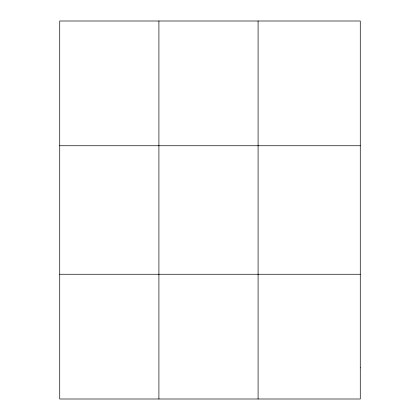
<?xml version="1.0" encoding="UTF-8"?>
<svg xmlns="http://www.w3.org/2000/svg" width="420" height="420" viewBox="0 0 420 420"><rect width="100%" height="100%" fill="white"/><g stroke="black" fill="none" stroke-linecap="round" stroke-linejoin="round"><path stroke-width="0.63" d="M158.907 21L158.907 399M258.09 21L258.09 399M59.724 145.74L360.276 145.74M59.724 274.26L360.276 274.26M360.276 367.815L360.276 399L59.724 399L59.724 21L360.276 21L360.276 367.815"/></g></svg>
